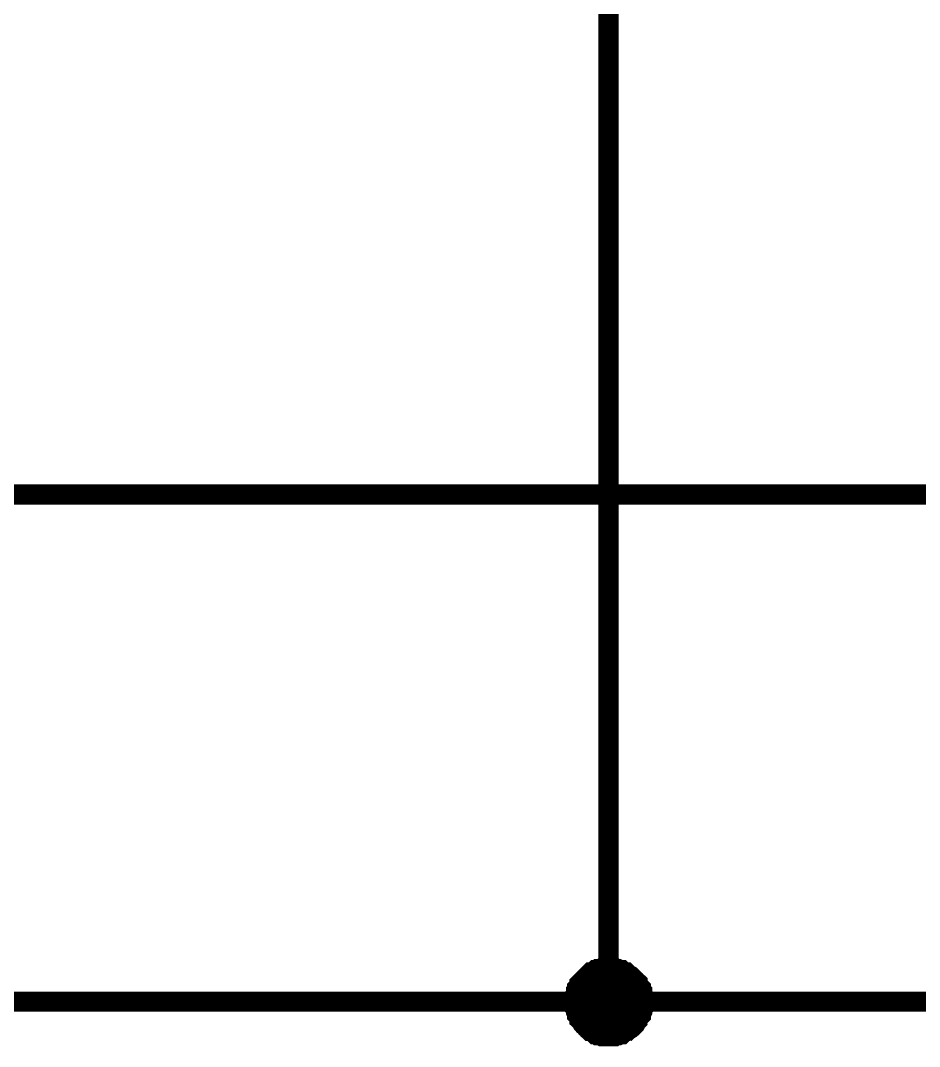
# Model space of a CAD drawing. Header units: millimetres. Extents: x -2024 to 917, y -725 to 13.
# Drawn here: x -1722.71 to -1709.41, y -549.83 to -534.65 of the extents above; entities that cross this region are included whole.
import ezdxf

# ---------------------------------------------------------------- set-up
doc = ezdxf.new("R2010")
doc.units = ezdxf.units.MM

msp = doc.modelspace()

# ---------------------------------------------------------------- linework, layer by layer
at = {"color": 7}
for points, const_width in [([(-1724.009, -549.165), (-1714.013, -549.165), (-1714.013, -521.677)], 0.3), ([(-1731.507, -541.664), (-1691.52, -541.664)], 0.3), ([(-1714.509, -549.165), (-1714.509, -549.132), (-1714.509, -549.115), (-1714.509, -549.082), (-1714.493, -549.065), (-1714.493, -549.032), (-1714.493, -549.016), (-1714.476, -548.999), (-1714.476, -548.966), (-1714.46, -548.95), (-1714.443, -548.933), (-1714.443, -548.9), (-1714.426, -548.883), (-1714.41, -548.867), (-1714.393, -548.85), (-1714.377, -548.834), (-1714.36, -548.817), (-1714.344, -548.801), (-1714.327, -548.784), (-1714.311, -548.767), (-1714.294, -548.751), (-1714.277, -548.734), (-1714.244, -548.734), (-1714.228, -548.718), (-1714.211, -548.701), (-1714.178, -548.701), (-1714.162, -548.685), (-1714.145, -548.685), (-1714.112, -548.685), (-1714.095, -548.668), (-1714.062, -548.668), (-1714.046, -548.668), (-1714.013, -548.668)], 0.3), ([(-1714.509, -549.165), (-1714.509, -549.132), (-1714.509, -549.115), (-1714.509, -549.082), (-1714.493, -549.065), (-1714.493, -549.032), (-1714.493, -549.016), (-1714.476, -548.999), (-1714.476, -548.966), (-1714.46, -548.95), (-1714.443, -548.933), (-1714.443, -548.9), (-1714.426, -548.883), (-1714.41, -548.867), (-1714.393, -548.85), (-1714.377, -548.834), (-1714.36, -548.817), (-1714.344, -548.801), (-1714.327, -548.784), (-1714.311, -548.767), (-1714.294, -548.751), (-1714.277, -548.734), (-1714.244, -548.734), (-1714.228, -548.718), (-1714.211, -548.701), (-1714.178, -548.701), (-1714.162, -548.685), (-1714.145, -548.685), (-1714.112, -548.685), (-1714.095, -548.668), (-1714.062, -548.668), (-1714.046, -548.668), (-1714.013, -548.668)], 0.3), ([(-1714.509, -549.165), (-1714.509, -549.132), (-1714.509, -549.115), (-1714.509, -549.082), (-1714.493, -549.065), (-1714.493, -549.032), (-1714.493, -549.016), (-1714.476, -548.999), (-1714.476, -548.966), (-1714.46, -548.95), (-1714.443, -548.933), (-1714.443, -548.9), (-1714.426, -548.883), (-1714.41, -548.867), (-1714.393, -548.85), (-1714.377, -548.834), (-1714.36, -548.817), (-1714.344, -548.801), (-1714.327, -548.784), (-1714.311, -548.767), (-1714.294, -548.751), (-1714.277, -548.734), (-1714.244, -548.734), (-1714.228, -548.718), (-1714.211, -548.701), (-1714.178, -548.701), (-1714.162, -548.685), (-1714.145, -548.685), (-1714.112, -548.685), (-1714.095, -548.668), (-1714.062, -548.668), (-1714.046, -548.668), (-1714.013, -548.668)], 0.3), ([(-1714.509, -549.165), (-1714.509, -549.132), (-1714.509, -549.115), (-1714.509, -549.082), (-1714.493, -549.065), (-1714.493, -549.032), (-1714.493, -549.016), (-1714.476, -548.999), (-1714.476, -548.966), (-1714.46, -548.95), (-1714.443, -548.933), (-1714.443, -548.9), (-1714.426, -548.883), (-1714.41, -548.867), (-1714.393, -548.85), (-1714.377, -548.834), (-1714.36, -548.817), (-1714.344, -548.801), (-1714.327, -548.784), (-1714.311, -548.767), (-1714.294, -548.751), (-1714.277, -548.734), (-1714.244, -548.734), (-1714.228, -548.718), (-1714.211, -548.701), (-1714.178, -548.701), (-1714.162, -548.685), (-1714.145, -548.685), (-1714.112, -548.685), (-1714.095, -548.668), (-1714.062, -548.668), (-1714.046, -548.668), (-1714.013, -548.668)], 0.3), ([(-1714.013, -548.668), (-1714.013, -548.668)], 0.3), ([(-1714.013, -548.668), (-1713.98, -548.668), (-1713.963, -548.668), (-1713.93, -548.668), (-1713.913, -548.685), (-1713.88, -548.685), (-1713.864, -548.685), (-1713.831, -548.701), (-1713.814, -548.701), (-1713.797, -548.718), (-1713.764, -548.734), (-1713.748, -548.734), (-1713.731, -548.751), (-1713.715, -548.767), (-1713.682, -548.784), (-1713.665, -548.801), (-1713.649, -548.817), (-1713.632, -548.834), (-1713.615, -548.85), (-1713.599, -548.867), (-1713.582, -548.883), (-1713.582, -548.9), (-1713.566, -548.933), (-1713.549, -548.95), (-1713.533, -548.966), (-1713.533, -548.999), (-1713.516, -549.016), (-1713.516, -549.032), (-1713.516, -549.065), (-1713.5, -549.082), (-1713.5, -549.115), (-1713.5, -549.132), (-1713.5, -549.165)], 0.3), ([(-1714.013, -548.668), (-1714.013, -548.668)], 0.3), ([(-1714.013, -548.668), (-1713.98, -548.668), (-1713.963, -548.668), (-1713.93, -548.668), (-1713.913, -548.685), (-1713.88, -548.685), (-1713.864, -548.685), (-1713.831, -548.701), (-1713.814, -548.701), (-1713.797, -548.718), (-1713.764, -548.734), (-1713.748, -548.734), (-1713.731, -548.751), (-1713.715, -548.767), (-1713.682, -548.784), (-1713.665, -548.801), (-1713.649, -548.817), (-1713.632, -548.834), (-1713.615, -548.85), (-1713.599, -548.867), (-1713.582, -548.883), (-1713.582, -548.9), (-1713.566, -548.933), (-1713.549, -548.95), (-1713.533, -548.966), (-1713.533, -548.999), (-1713.516, -549.016), (-1713.516, -549.032), (-1713.516, -549.065), (-1713.5, -549.082), (-1713.5, -549.115), (-1713.5, -549.132), (-1713.5, -549.165)], 0.3), ([(-1714.013, -548.668), (-1714.013, -548.668)], 0.3), ([(-1714.013, -548.668), (-1713.98, -548.668), (-1713.963, -548.668), (-1713.93, -548.668), (-1713.913, -548.685), (-1713.88, -548.685), (-1713.864, -548.685), (-1713.831, -548.701), (-1713.814, -548.701), (-1713.797, -548.718), (-1713.764, -548.734), (-1713.748, -548.734), (-1713.731, -548.751), (-1713.715, -548.767), (-1713.682, -548.784), (-1713.665, -548.801), (-1713.649, -548.817), (-1713.632, -548.834), (-1713.615, -548.85), (-1713.599, -548.867), (-1713.582, -548.883), (-1713.582, -548.9), (-1713.566, -548.933), (-1713.549, -548.95), (-1713.533, -548.966), (-1713.533, -548.999), (-1713.516, -549.016), (-1713.516, -549.032), (-1713.516, -549.065), (-1713.5, -549.082), (-1713.5, -549.115), (-1713.5, -549.132), (-1713.5, -549.165)], 0.3), ([(-1714.013, -548.668), (-1714.013, -548.668)], 0.3), ([(-1714.013, -548.668), (-1713.98, -548.668), (-1713.963, -548.668), (-1713.93, -548.668), (-1713.913, -548.685), (-1713.88, -548.685), (-1713.864, -548.685), (-1713.831, -548.701), (-1713.814, -548.701), (-1713.797, -548.718), (-1713.764, -548.734), (-1713.748, -548.734), (-1713.731, -548.751), (-1713.715, -548.767), (-1713.682, -548.784), (-1713.665, -548.801), (-1713.649, -548.817), (-1713.632, -548.834), (-1713.615, -548.85), (-1713.599, -548.867), (-1713.582, -548.883), (-1713.582, -548.9), (-1713.566, -548.933), (-1713.549, -548.95), (-1713.533, -548.966), (-1713.533, -548.999), (-1713.516, -549.016), (-1713.516, -549.032), (-1713.516, -549.065), (-1713.5, -549.082), (-1713.5, -549.115), (-1713.5, -549.132), (-1713.5, -549.165)], 0.3), ([(-1714.509, -549.165), (-1714.509, -549.132), (-1714.509, -549.115), (-1714.509, -549.082), (-1714.493, -549.065), (-1714.493, -549.032), (-1714.493, -549.016), (-1714.476, -548.999), (-1714.476, -548.966), (-1714.46, -548.95), (-1714.443, -548.933), (-1714.443, -548.9), (-1714.426, -548.883), (-1714.41, -548.867), (-1714.393, -548.85), (-1714.377, -548.834), (-1714.36, -548.817), (-1714.344, -548.801), (-1714.327, -548.784), (-1714.311, -548.767), (-1714.294, -548.751), (-1714.277, -548.734), (-1714.244, -548.734), (-1714.228, -548.718), (-1714.211, -548.701), (-1714.178, -548.701), (-1714.162, -548.685), (-1714.145, -548.685), (-1714.112, -548.685), (-1714.095, -548.668), (-1714.062, -548.668), (-1714.046, -548.668), (-1714.013, -548.668)], 0.0991), ([(-1714.509, -549.165), (-1714.509, -549.132), (-1714.509, -549.115), (-1714.509, -549.082), (-1714.493, -549.065), (-1714.493, -549.032), (-1714.493, -549.016), (-1714.476, -548.999), (-1714.476, -548.966), (-1714.46, -548.95), (-1714.443, -548.933), (-1714.443, -548.9), (-1714.426, -548.883), (-1714.41, -548.867), (-1714.393, -548.85), (-1714.377, -548.834), (-1714.36, -548.817), (-1714.344, -548.801), (-1714.327, -548.784), (-1714.311, -548.767), (-1714.294, -548.751), (-1714.277, -548.734), (-1714.244, -548.734), (-1714.228, -548.718), (-1714.211, -548.701), (-1714.178, -548.701), (-1714.162, -548.685), (-1714.145, -548.685), (-1714.112, -548.685), (-1714.095, -548.668), (-1714.062, -548.668), (-1714.046, -548.668), (-1714.013, -548.668)], 0.0991), ([(-1714.509, -549.165), (-1714.509, -549.132), (-1714.509, -549.115), (-1714.509, -549.082), (-1714.493, -549.065), (-1714.493, -549.032), (-1714.493, -549.016), (-1714.476, -548.999), (-1714.476, -548.966), (-1714.46, -548.95), (-1714.443, -548.933), (-1714.443, -548.9), (-1714.426, -548.883), (-1714.41, -548.867), (-1714.393, -548.85), (-1714.377, -548.834), (-1714.36, -548.817), (-1714.344, -548.801), (-1714.327, -548.784), (-1714.311, -548.767), (-1714.294, -548.751), (-1714.277, -548.734), (-1714.244, -548.734), (-1714.228, -548.718), (-1714.211, -548.701), (-1714.178, -548.701), (-1714.162, -548.685), (-1714.145, -548.685), (-1714.112, -548.685), (-1714.095, -548.668), (-1714.062, -548.668), (-1714.046, -548.668), (-1714.013, -548.668)], 0.0991), ([(-1714.509, -549.165), (-1714.509, -549.132), (-1714.509, -549.115), (-1714.509, -549.082), (-1714.493, -549.065), (-1714.493, -549.032), (-1714.493, -549.016), (-1714.476, -548.999), (-1714.476, -548.966), (-1714.46, -548.95), (-1714.443, -548.933), (-1714.443, -548.9), (-1714.426, -548.883), (-1714.41, -548.867), (-1714.393, -548.85), (-1714.377, -548.834), (-1714.36, -548.817), (-1714.344, -548.801), (-1714.327, -548.784), (-1714.311, -548.767), (-1714.294, -548.751), (-1714.277, -548.734), (-1714.244, -548.734), (-1714.228, -548.718), (-1714.211, -548.701), (-1714.178, -548.701), (-1714.162, -548.685), (-1714.145, -548.685), (-1714.112, -548.685), (-1714.095, -548.668), (-1714.062, -548.668), (-1714.046, -548.668), (-1714.013, -548.668)], 0.0991), ([(-1714.013, -548.668), (-1714.013, -548.668)], 0.0991), ([(-1714.013, -548.668), (-1713.98, -548.668), (-1713.963, -548.668), (-1713.93, -548.668), (-1713.913, -548.685), (-1713.88, -548.685), (-1713.864, -548.685), (-1713.831, -548.701), (-1713.814, -548.701), (-1713.797, -548.718), (-1713.764, -548.734), (-1713.748, -548.734), (-1713.731, -548.751), (-1713.715, -548.767), (-1713.682, -548.784), (-1713.665, -548.801), (-1713.649, -548.817), (-1713.632, -548.834), (-1713.615, -548.85), (-1713.599, -548.867), (-1713.582, -548.883), (-1713.582, -548.9), (-1713.566, -548.933), (-1713.549, -548.95), (-1713.533, -548.966), (-1713.533, -548.999), (-1713.516, -549.016), (-1713.516, -549.032), (-1713.516, -549.065), (-1713.5, -549.082), (-1713.5, -549.115), (-1713.5, -549.132), (-1713.5, -549.165)], 0.0991), ([(-1714.013, -548.668), (-1714.013, -548.668)], 0.0991), ([(-1714.013, -548.668), (-1713.98, -548.668), (-1713.963, -548.668), (-1713.93, -548.668), (-1713.913, -548.685), (-1713.88, -548.685), (-1713.864, -548.685), (-1713.831, -548.701), (-1713.814, -548.701), (-1713.797, -548.718), (-1713.764, -548.734), (-1713.748, -548.734), (-1713.731, -548.751), (-1713.715, -548.767), (-1713.682, -548.784), (-1713.665, -548.801), (-1713.649, -548.817), (-1713.632, -548.834), (-1713.615, -548.85), (-1713.599, -548.867), (-1713.582, -548.883), (-1713.582, -548.9), (-1713.566, -548.933), (-1713.549, -548.95), (-1713.533, -548.966), (-1713.533, -548.999), (-1713.516, -549.016), (-1713.516, -549.032), (-1713.516, -549.065), (-1713.5, -549.082), (-1713.5, -549.115), (-1713.5, -549.132), (-1713.5, -549.165)], 0.0991), ([(-1714.013, -548.668), (-1714.013, -548.668)], 0.0991), ([(-1714.013, -548.668), (-1713.98, -548.668), (-1713.963, -548.668), (-1713.93, -548.668), (-1713.913, -548.685), (-1713.88, -548.685), (-1713.864, -548.685), (-1713.831, -548.701), (-1713.814, -548.701), (-1713.797, -548.718), (-1713.764, -548.734), (-1713.748, -548.734), (-1713.731, -548.751), (-1713.715, -548.767), (-1713.682, -548.784), (-1713.665, -548.801), (-1713.649, -548.817), (-1713.632, -548.834), (-1713.615, -548.85), (-1713.599, -548.867), (-1713.582, -548.883), (-1713.582, -548.9), (-1713.566, -548.933), (-1713.549, -548.95), (-1713.533, -548.966), (-1713.533, -548.999), (-1713.516, -549.016), (-1713.516, -549.032), (-1713.516, -549.065), (-1713.5, -549.082), (-1713.5, -549.115), (-1713.5, -549.132), (-1713.5, -549.165)], 0.0991), ([(-1714.013, -548.668), (-1714.013, -548.668)], 0.0991), ([(-1714.013, -548.668), (-1713.98, -548.668), (-1713.963, -548.668), (-1713.93, -548.668), (-1713.913, -548.685), (-1713.88, -548.685), (-1713.864, -548.685), (-1713.831, -548.701), (-1713.814, -548.701), (-1713.797, -548.718), (-1713.764, -548.734), (-1713.748, -548.734), (-1713.731, -548.751), (-1713.715, -548.767), (-1713.682, -548.784), (-1713.665, -548.801), (-1713.649, -548.817), (-1713.632, -548.834), (-1713.615, -548.85), (-1713.599, -548.867), (-1713.582, -548.883), (-1713.582, -548.9), (-1713.566, -548.933), (-1713.549, -548.95), (-1713.533, -548.966), (-1713.533, -548.999), (-1713.516, -549.016), (-1713.516, -549.032), (-1713.516, -549.065), (-1713.5, -549.082), (-1713.5, -549.115), (-1713.5, -549.132), (-1713.5, -549.165)], 0.0991), ([(-1714.013, -549.678), (-1714.046, -549.678), (-1714.062, -549.678), (-1714.095, -549.678), (-1714.112, -549.662), (-1714.145, -549.662), (-1714.162, -549.662), (-1714.178, -549.645), (-1714.211, -549.645), (-1714.228, -549.628), (-1714.244, -549.612), (-1714.277, -549.595), (-1714.294, -549.595), (-1714.311, -549.579), (-1714.327, -549.562), (-1714.344, -549.546), (-1714.36, -549.529), (-1714.377, -549.513), (-1714.393, -549.496), (-1714.41, -549.463), (-1714.426, -549.446), (-1714.443, -549.43), (-1714.443, -549.413), (-1714.46, -549.38), (-1714.476, -549.364), (-1714.476, -549.347), (-1714.493, -549.314), (-1714.493, -549.297), (-1714.493, -549.264), (-1714.509, -549.248), (-1714.509, -549.214), (-1714.509, -549.198), (-1714.509, -549.165)], 0.3), ([(-1714.509, -549.165), (-1714.509, -549.165)], 0.3), ([(-1714.013, -549.678), (-1714.046, -549.678), (-1714.062, -549.678), (-1714.095, -549.678), (-1714.112, -549.662), (-1714.145, -549.662), (-1714.162, -549.662), (-1714.178, -549.645), (-1714.211, -549.645), (-1714.228, -549.628), (-1714.244, -549.612), (-1714.277, -549.595), (-1714.294, -549.595), (-1714.311, -549.579), (-1714.327, -549.562), (-1714.344, -549.546), (-1714.36, -549.529), (-1714.377, -549.513), (-1714.393, -549.496), (-1714.41, -549.463), (-1714.426, -549.446), (-1714.443, -549.43), (-1714.443, -549.413), (-1714.46, -549.38), (-1714.476, -549.364), (-1714.476, -549.347), (-1714.493, -549.314), (-1714.493, -549.297), (-1714.493, -549.264), (-1714.509, -549.248), (-1714.509, -549.214), (-1714.509, -549.198), (-1714.509, -549.165)], 0.3), ([(-1714.509, -549.165), (-1714.509, -549.165)], 0.3), ([(-1714.013, -549.678), (-1714.046, -549.678), (-1714.062, -549.678), (-1714.095, -549.678), (-1714.112, -549.662), (-1714.145, -549.662), (-1714.162, -549.662), (-1714.178, -549.645), (-1714.211, -549.645), (-1714.228, -549.628), (-1714.244, -549.612), (-1714.277, -549.595), (-1714.294, -549.595), (-1714.311, -549.579), (-1714.327, -549.562), (-1714.344, -549.546), (-1714.36, -549.529), (-1714.377, -549.513), (-1714.393, -549.496), (-1714.41, -549.463), (-1714.426, -549.446), (-1714.443, -549.43), (-1714.443, -549.413), (-1714.46, -549.38), (-1714.476, -549.364), (-1714.476, -549.347), (-1714.493, -549.314), (-1714.493, -549.297), (-1714.493, -549.264), (-1714.509, -549.248), (-1714.509, -549.214), (-1714.509, -549.198), (-1714.509, -549.165)], 0.3), ([(-1714.509, -549.165), (-1714.509, -549.165)], 0.3), ([(-1714.013, -549.678), (-1714.046, -549.678), (-1714.062, -549.678), (-1714.095, -549.678), (-1714.112, -549.662), (-1714.145, -549.662), (-1714.162, -549.662), (-1714.178, -549.645), (-1714.211, -549.645), (-1714.228, -549.628), (-1714.244, -549.612), (-1714.277, -549.595), (-1714.294, -549.595), (-1714.311, -549.579), (-1714.327, -549.562), (-1714.344, -549.546), (-1714.36, -549.529), (-1714.377, -549.513), (-1714.393, -549.496), (-1714.41, -549.463), (-1714.426, -549.446), (-1714.443, -549.43), (-1714.443, -549.413), (-1714.46, -549.38), (-1714.476, -549.364), (-1714.476, -549.347), (-1714.493, -549.314), (-1714.493, -549.297), (-1714.493, -549.264), (-1714.509, -549.248), (-1714.509, -549.214), (-1714.509, -549.198), (-1714.509, -549.165)], 0.3), ([(-1714.509, -549.165), (-1714.509, -549.165)], 0.3), ([(-1713.5, -549.165), (-1713.5, -549.198), (-1713.5, -549.214), (-1713.5, -549.248), (-1713.516, -549.264), (-1713.516, -549.297), (-1713.516, -549.314), (-1713.533, -549.347), (-1713.533, -549.364), (-1713.549, -549.38), (-1713.566, -549.413), (-1713.582, -549.43), (-1713.582, -549.446), (-1713.599, -549.463), (-1713.615, -549.496), (-1713.632, -549.513), (-1713.649, -549.529), (-1713.665, -549.546), (-1713.682, -549.562), (-1713.715, -549.579), (-1713.731, -549.595), (-1713.748, -549.595), (-1713.764, -549.612), (-1713.797, -549.628), (-1713.814, -549.645), (-1713.831, -549.645), (-1713.864, -549.662), (-1713.88, -549.662), (-1713.913, -549.662), (-1713.93, -549.678), (-1713.963, -549.678), (-1713.98, -549.678), (-1714.013, -549.678)], 0.3), ([(-1714.013, -549.165), (-1691.52, -549.165)], 0.3), ([(-1713.5, -549.165), (-1713.5, -549.198), (-1713.5, -549.214), (-1713.5, -549.248), (-1713.516, -549.264), (-1713.516, -549.297), (-1713.516, -549.314), (-1713.533, -549.347), (-1713.533, -549.364), (-1713.549, -549.38), (-1713.566, -549.413), (-1713.582, -549.43), (-1713.582, -549.446), (-1713.599, -549.463), (-1713.615, -549.496), (-1713.632, -549.513), (-1713.649, -549.529), (-1713.665, -549.546), (-1713.682, -549.562), (-1713.715, -549.579), (-1713.731, -549.595), (-1713.748, -549.595), (-1713.764, -549.612), (-1713.797, -549.628), (-1713.814, -549.645), (-1713.831, -549.645), (-1713.864, -549.662), (-1713.88, -549.662), (-1713.913, -549.662), (-1713.93, -549.678), (-1713.963, -549.678), (-1713.98, -549.678), (-1714.013, -549.678)], 0.3), ([(-1713.5, -549.165), (-1713.5, -549.198), (-1713.5, -549.214), (-1713.5, -549.248), (-1713.516, -549.264), (-1713.516, -549.297), (-1713.516, -549.314), (-1713.533, -549.347), (-1713.533, -549.364), (-1713.549, -549.38), (-1713.566, -549.413), (-1713.582, -549.43), (-1713.582, -549.446), (-1713.599, -549.463), (-1713.615, -549.496), (-1713.632, -549.513), (-1713.649, -549.529), (-1713.665, -549.546), (-1713.682, -549.562), (-1713.715, -549.579), (-1713.731, -549.595), (-1713.748, -549.595), (-1713.764, -549.612), (-1713.797, -549.628), (-1713.814, -549.645), (-1713.831, -549.645), (-1713.864, -549.662), (-1713.88, -549.662), (-1713.913, -549.662), (-1713.93, -549.678), (-1713.963, -549.678), (-1713.98, -549.678), (-1714.013, -549.678)], 0.3), ([(-1713.5, -549.165), (-1713.5, -549.198), (-1713.5, -549.214), (-1713.5, -549.248), (-1713.516, -549.264), (-1713.516, -549.297), (-1713.516, -549.314), (-1713.533, -549.347), (-1713.533, -549.364), (-1713.549, -549.38), (-1713.566, -549.413), (-1713.582, -549.43), (-1713.582, -549.446), (-1713.599, -549.463), (-1713.615, -549.496), (-1713.632, -549.513), (-1713.649, -549.529), (-1713.665, -549.546), (-1713.682, -549.562), (-1713.715, -549.579), (-1713.731, -549.595), (-1713.748, -549.595), (-1713.764, -549.612), (-1713.797, -549.628), (-1713.814, -549.645), (-1713.831, -549.645), (-1713.864, -549.662), (-1713.88, -549.662), (-1713.913, -549.662), (-1713.93, -549.678), (-1713.963, -549.678), (-1713.98, -549.678), (-1714.013, -549.678)], 0.3), ([(-1713.5, -549.165), (-1713.5, -549.165), (-1713.5, -549.165), (-1713.5, -549.165), (-1713.5, -549.165), (-1713.5, -549.165), (-1713.5, -549.165), (-1713.5, -549.165), (-1713.5, -549.165), (-1713.5, -549.165), (-1713.5, -549.165), (-1713.5, -549.165), (-1713.5, -549.165), (-1713.5, -549.165), (-1713.5, -549.165), (-1713.5, -549.165), (-1713.5, -549.165), (-1713.5, -549.165), (-1713.5, -549.165), (-1713.5, -549.165), (-1713.5, -549.165), (-1713.5, -549.165), (-1713.5, -549.165), (-1713.5, -549.165), (-1713.5, -549.165), (-1713.5, -549.165), (-1713.5, -549.165), (-1713.5, -549.165), (-1713.5, -549.165), (-1713.5, -549.165), (-1713.5, -549.165), (-1713.5, -549.165), (-1713.5, -549.165)], 0.3), ([(-1713.5, -549.165), (-1713.5, -549.165)], 0.3), ([(-1713.5, -549.165), (-1713.5, -549.165), (-1713.5, -549.165), (-1713.5, -549.165), (-1713.5, -549.165), (-1713.5, -549.165), (-1713.5, -549.165), (-1713.5, -549.165), (-1713.5, -549.165), (-1713.5, -549.165), (-1713.5, -549.165), (-1713.5, -549.165), (-1713.5, -549.165), (-1713.5, -549.165), (-1713.5, -549.165), (-1713.5, -549.165), (-1713.5, -549.165), (-1713.5, -549.165), (-1713.5, -549.165), (-1713.5, -549.165), (-1713.5, -549.165), (-1713.5, -549.165), (-1713.5, -549.165), (-1713.5, -549.165), (-1713.5, -549.165), (-1713.5, -549.165), (-1713.5, -549.165), (-1713.5, -549.165), (-1713.5, -549.165), (-1713.5, -549.165), (-1713.5, -549.165), (-1713.5, -549.165), (-1713.5, -549.165)], 0.3), ([(-1713.5, -549.165), (-1713.5, -549.165)], 0.3), ([(-1713.5, -549.165), (-1713.5, -549.165), (-1713.5, -549.165), (-1713.5, -549.165), (-1713.5, -549.165), (-1713.5, -549.165), (-1713.5, -549.165), (-1713.5, -549.165), (-1713.5, -549.165), (-1713.5, -549.165), (-1713.5, -549.165), (-1713.5, -549.165), (-1713.5, -549.165), (-1713.5, -549.165), (-1713.5, -549.165), (-1713.5, -549.165), (-1713.5, -549.165), (-1713.5, -549.165), (-1713.5, -549.165), (-1713.5, -549.165), (-1713.5, -549.165), (-1713.5, -549.165), (-1713.5, -549.165), (-1713.5, -549.165), (-1713.5, -549.165), (-1713.5, -549.165), (-1713.5, -549.165), (-1713.5, -549.165), (-1713.5, -549.165), (-1713.5, -549.165), (-1713.5, -549.165), (-1713.5, -549.165), (-1713.5, -549.165)], 0.3), ([(-1713.5, -549.165), (-1713.5, -549.165)], 0.3), ([(-1713.5, -549.165), (-1713.5, -549.165), (-1713.5, -549.165), (-1713.5, -549.165), (-1713.5, -549.165), (-1713.5, -549.165), (-1713.5, -549.165), (-1713.5, -549.165), (-1713.5, -549.165), (-1713.5, -549.165), (-1713.5, -549.165), (-1713.5, -549.165), (-1713.5, -549.165), (-1713.5, -549.165), (-1713.5, -549.165), (-1713.5, -549.165), (-1713.5, -549.165), (-1713.5, -549.165), (-1713.5, -549.165), (-1713.5, -549.165), (-1713.5, -549.165), (-1713.5, -549.165), (-1713.5, -549.165), (-1713.5, -549.165), (-1713.5, -549.165), (-1713.5, -549.165), (-1713.5, -549.165), (-1713.5, -549.165), (-1713.5, -549.165), (-1713.5, -549.165), (-1713.5, -549.165), (-1713.5, -549.165), (-1713.5, -549.165)], 0.3), ([(-1713.5, -549.165), (-1713.5, -549.165)], 0.3), ([(-1714.013, -549.678), (-1714.046, -549.678), (-1714.062, -549.678), (-1714.095, -549.678), (-1714.112, -549.662), (-1714.145, -549.662), (-1714.162, -549.662), (-1714.178, -549.645), (-1714.211, -549.645), (-1714.228, -549.628), (-1714.244, -549.612), (-1714.277, -549.595), (-1714.294, -549.595), (-1714.311, -549.579), (-1714.327, -549.562), (-1714.344, -549.546), (-1714.36, -549.529), (-1714.377, -549.513), (-1714.393, -549.496), (-1714.41, -549.463), (-1714.426, -549.446), (-1714.443, -549.43), (-1714.443, -549.413), (-1714.46, -549.38), (-1714.476, -549.364), (-1714.476, -549.347), (-1714.493, -549.314), (-1714.493, -549.297), (-1714.493, -549.264), (-1714.509, -549.248), (-1714.509, -549.214), (-1714.509, -549.198), (-1714.509, -549.165)], 0.0991), ([(-1714.509, -549.165), (-1714.509, -549.165)], 0.0991), ([(-1714.013, -549.678), (-1714.046, -549.678), (-1714.062, -549.678), (-1714.095, -549.678), (-1714.112, -549.662), (-1714.145, -549.662), (-1714.162, -549.662), (-1714.178, -549.645), (-1714.211, -549.645), (-1714.228, -549.628), (-1714.244, -549.612), (-1714.277, -549.595), (-1714.294, -549.595), (-1714.311, -549.579), (-1714.327, -549.562), (-1714.344, -549.546), (-1714.36, -549.529), (-1714.377, -549.513), (-1714.393, -549.496), (-1714.41, -549.463), (-1714.426, -549.446), (-1714.443, -549.43), (-1714.443, -549.413), (-1714.46, -549.38), (-1714.476, -549.364), (-1714.476, -549.347), (-1714.493, -549.314), (-1714.493, -549.297), (-1714.493, -549.264), (-1714.509, -549.248), (-1714.509, -549.214), (-1714.509, -549.198), (-1714.509, -549.165)], 0.0991), ([(-1714.509, -549.165), (-1714.509, -549.165)], 0.0991), ([(-1714.013, -549.678), (-1714.046, -549.678), (-1714.062, -549.678), (-1714.095, -549.678), (-1714.112, -549.662), (-1714.145, -549.662), (-1714.162, -549.662), (-1714.178, -549.645), (-1714.211, -549.645), (-1714.228, -549.628), (-1714.244, -549.612), (-1714.277, -549.595), (-1714.294, -549.595), (-1714.311, -549.579), (-1714.327, -549.562), (-1714.344, -549.546), (-1714.36, -549.529), (-1714.377, -549.513), (-1714.393, -549.496), (-1714.41, -549.463), (-1714.426, -549.446), (-1714.443, -549.43), (-1714.443, -549.413), (-1714.46, -549.38), (-1714.476, -549.364), (-1714.476, -549.347), (-1714.493, -549.314), (-1714.493, -549.297), (-1714.493, -549.264), (-1714.509, -549.248), (-1714.509, -549.214), (-1714.509, -549.198), (-1714.509, -549.165)], 0.0991), ([(-1714.509, -549.165), (-1714.509, -549.165)], 0.0991), ([(-1714.013, -549.678), (-1714.046, -549.678), (-1714.062, -549.678), (-1714.095, -549.678), (-1714.112, -549.662), (-1714.145, -549.662), (-1714.162, -549.662), (-1714.178, -549.645), (-1714.211, -549.645), (-1714.228, -549.628), (-1714.244, -549.612), (-1714.277, -549.595), (-1714.294, -549.595), (-1714.311, -549.579), (-1714.327, -549.562), (-1714.344, -549.546), (-1714.36, -549.529), (-1714.377, -549.513), (-1714.393, -549.496), (-1714.41, -549.463), (-1714.426, -549.446), (-1714.443, -549.43), (-1714.443, -549.413), (-1714.46, -549.38), (-1714.476, -549.364), (-1714.476, -549.347), (-1714.493, -549.314), (-1714.493, -549.297), (-1714.493, -549.264), (-1714.509, -549.248), (-1714.509, -549.214), (-1714.509, -549.198), (-1714.509, -549.165)], 0.0991), ([(-1714.509, -549.165), (-1714.509, -549.165)], 0.0991), ([(-1713.5, -549.165), (-1713.5, -549.198), (-1713.5, -549.214), (-1713.5, -549.248), (-1713.516, -549.264), (-1713.516, -549.297), (-1713.516, -549.314), (-1713.533, -549.347), (-1713.533, -549.364), (-1713.549, -549.38), (-1713.566, -549.413), (-1713.582, -549.43), (-1713.582, -549.446), (-1713.599, -549.463), (-1713.615, -549.496), (-1713.632, -549.513), (-1713.649, -549.529), (-1713.665, -549.546), (-1713.682, -549.562), (-1713.715, -549.579), (-1713.731, -549.595), (-1713.748, -549.595), (-1713.764, -549.612), (-1713.797, -549.628), (-1713.814, -549.645), (-1713.831, -549.645), (-1713.864, -549.662), (-1713.88, -549.662), (-1713.913, -549.662), (-1713.93, -549.678), (-1713.963, -549.678), (-1713.98, -549.678), (-1714.013, -549.678)], 0.0991), ([(-1713.5, -549.165), (-1713.5, -549.198), (-1713.5, -549.214), (-1713.5, -549.248), (-1713.516, -549.264), (-1713.516, -549.297), (-1713.516, -549.314), (-1713.533, -549.347), (-1713.533, -549.364), (-1713.549, -549.38), (-1713.566, -549.413), (-1713.582, -549.43), (-1713.582, -549.446), (-1713.599, -549.463), (-1713.615, -549.496), (-1713.632, -549.513), (-1713.649, -549.529), (-1713.665, -549.546), (-1713.682, -549.562), (-1713.715, -549.579), (-1713.731, -549.595), (-1713.748, -549.595), (-1713.764, -549.612), (-1713.797, -549.628), (-1713.814, -549.645), (-1713.831, -549.645), (-1713.864, -549.662), (-1713.88, -549.662), (-1713.913, -549.662), (-1713.93, -549.678), (-1713.963, -549.678), (-1713.98, -549.678), (-1714.013, -549.678)], 0.0991), ([(-1713.5, -549.165), (-1713.5, -549.198), (-1713.5, -549.214), (-1713.5, -549.248), (-1713.516, -549.264), (-1713.516, -549.297), (-1713.516, -549.314), (-1713.533, -549.347), (-1713.533, -549.364), (-1713.549, -549.38), (-1713.566, -549.413), (-1713.582, -549.43), (-1713.582, -549.446), (-1713.599, -549.463), (-1713.615, -549.496), (-1713.632, -549.513), (-1713.649, -549.529), (-1713.665, -549.546), (-1713.682, -549.562), (-1713.715, -549.579), (-1713.731, -549.595), (-1713.748, -549.595), (-1713.764, -549.612), (-1713.797, -549.628), (-1713.814, -549.645), (-1713.831, -549.645), (-1713.864, -549.662), (-1713.88, -549.662), (-1713.913, -549.662), (-1713.93, -549.678), (-1713.963, -549.678), (-1713.98, -549.678), (-1714.013, -549.678)], 0.0991), ([(-1713.5, -549.165), (-1713.5, -549.198), (-1713.5, -549.214), (-1713.5, -549.248), (-1713.516, -549.264), (-1713.516, -549.297), (-1713.516, -549.314), (-1713.533, -549.347), (-1713.533, -549.364), (-1713.549, -549.38), (-1713.566, -549.413), (-1713.582, -549.43), (-1713.582, -549.446), (-1713.599, -549.463), (-1713.615, -549.496), (-1713.632, -549.513), (-1713.649, -549.529), (-1713.665, -549.546), (-1713.682, -549.562), (-1713.715, -549.579), (-1713.731, -549.595), (-1713.748, -549.595), (-1713.764, -549.612), (-1713.797, -549.628), (-1713.814, -549.645), (-1713.831, -549.645), (-1713.864, -549.662), (-1713.88, -549.662), (-1713.913, -549.662), (-1713.93, -549.678), (-1713.963, -549.678), (-1713.98, -549.678), (-1714.013, -549.678)], 0.0991), ([(-1713.5, -549.165), (-1713.5, -549.165), (-1713.5, -549.165), (-1713.5, -549.165), (-1713.5, -549.165), (-1713.5, -549.165), (-1713.5, -549.165), (-1713.5, -549.165), (-1713.5, -549.165), (-1713.5, -549.165), (-1713.5, -549.165), (-1713.5, -549.165), (-1713.5, -549.165), (-1713.5, -549.165), (-1713.5, -549.165), (-1713.5, -549.165), (-1713.5, -549.165), (-1713.5, -549.165), (-1713.5, -549.165), (-1713.5, -549.165), (-1713.5, -549.165), (-1713.5, -549.165), (-1713.5, -549.165), (-1713.5, -549.165), (-1713.5, -549.165), (-1713.5, -549.165), (-1713.5, -549.165), (-1713.5, -549.165), (-1713.5, -549.165), (-1713.5, -549.165), (-1713.5, -549.165), (-1713.5, -549.165), (-1713.5, -549.165)], 0.0991), ([(-1713.5, -549.165), (-1713.5, -549.165)], 0.0991), ([(-1713.5, -549.165), (-1713.5, -549.165), (-1713.5, -549.165), (-1713.5, -549.165), (-1713.5, -549.165), (-1713.5, -549.165), (-1713.5, -549.165), (-1713.5, -549.165), (-1713.5, -549.165), (-1713.5, -549.165), (-1713.5, -549.165), (-1713.5, -549.165), (-1713.5, -549.165), (-1713.5, -549.165), (-1713.5, -549.165), (-1713.5, -549.165), (-1713.5, -549.165), (-1713.5, -549.165), (-1713.5, -549.165), (-1713.5, -549.165), (-1713.5, -549.165), (-1713.5, -549.165), (-1713.5, -549.165), (-1713.5, -549.165), (-1713.5, -549.165), (-1713.5, -549.165), (-1713.5, -549.165), (-1713.5, -549.165), (-1713.5, -549.165), (-1713.5, -549.165), (-1713.5, -549.165), (-1713.5, -549.165), (-1713.5, -549.165)], 0.0991), ([(-1713.5, -549.165), (-1713.5, -549.165)], 0.0991), ([(-1713.5, -549.165), (-1713.5, -549.165), (-1713.5, -549.165), (-1713.5, -549.165), (-1713.5, -549.165), (-1713.5, -549.165), (-1713.5, -549.165), (-1713.5, -549.165), (-1713.5, -549.165), (-1713.5, -549.165), (-1713.5, -549.165), (-1713.5, -549.165), (-1713.5, -549.165), (-1713.5, -549.165), (-1713.5, -549.165), (-1713.5, -549.165), (-1713.5, -549.165), (-1713.5, -549.165), (-1713.5, -549.165), (-1713.5, -549.165), (-1713.5, -549.165), (-1713.5, -549.165), (-1713.5, -549.165), (-1713.5, -549.165), (-1713.5, -549.165), (-1713.5, -549.165), (-1713.5, -549.165), (-1713.5, -549.165), (-1713.5, -549.165), (-1713.5, -549.165), (-1713.5, -549.165), (-1713.5, -549.165), (-1713.5, -549.165)], 0.0991), ([(-1713.5, -549.165), (-1713.5, -549.165)], 0.0991), ([(-1713.5, -549.165), (-1713.5, -549.165), (-1713.5, -549.165), (-1713.5, -549.165), (-1713.5, -549.165), (-1713.5, -549.165), (-1713.5, -549.165), (-1713.5, -549.165), (-1713.5, -549.165), (-1713.5, -549.165), (-1713.5, -549.165), (-1713.5, -549.165), (-1713.5, -549.165), (-1713.5, -549.165), (-1713.5, -549.165), (-1713.5, -549.165), (-1713.5, -549.165), (-1713.5, -549.165), (-1713.5, -549.165), (-1713.5, -549.165), (-1713.5, -549.165), (-1713.5, -549.165), (-1713.5, -549.165), (-1713.5, -549.165), (-1713.5, -549.165), (-1713.5, -549.165), (-1713.5, -549.165), (-1713.5, -549.165), (-1713.5, -549.165), (-1713.5, -549.165), (-1713.5, -549.165), (-1713.5, -549.165), (-1713.5, -549.165)], 0.0991), ([(-1713.5, -549.165), (-1713.5, -549.165)], 0.0991)]:
    msp.add_lwpolyline(points, dxfattribs=dict(at, const_width=const_width))
at = {"color": 7, "const_width": 0.508}
msp.add_lwpolyline([(-1714.209, -549.163, 1), (-1713.701, -549.163, 1)], format="xyb", close=True, dxfattribs=at)

doc.saveas('drawing.dxf')
